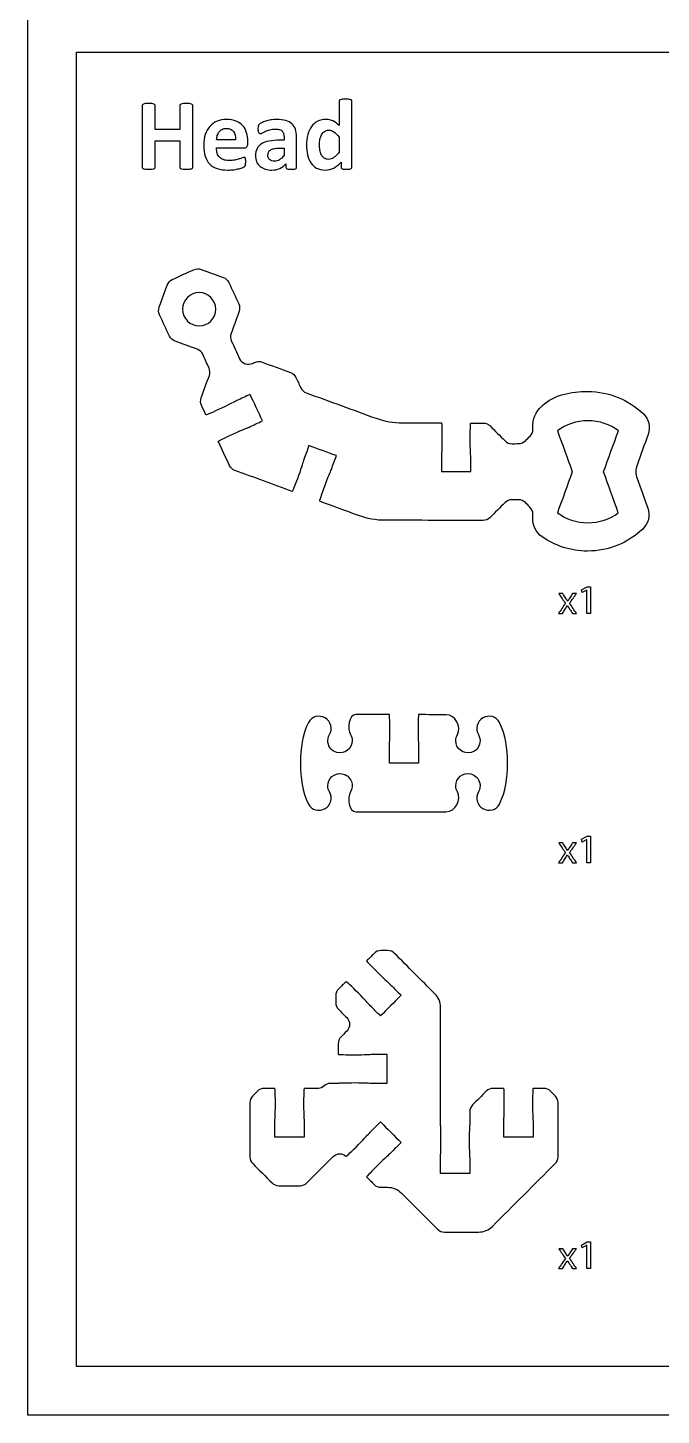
# Model space of a CAD drawing. Extents: x 0 to 465, y 0 to 285.
# Drawn here: x 0.2 to 65.2, y 0.2 to 142.7 of the extents above; entities that cross this region are included whole.
import ezdxf

# ---------------------------------------------------------------- set-up
doc = ezdxf.new("R2010")
doc.units = 0
doc.header["$MEASUREMENT"] = 0
doc.layers.add('DEFAULT', color=18, linetype='CONTINUOUS')

msp = doc.modelspace()

# ---------------------------------------------------------------- linework, layer by layer
at = {"layer": 'DEFAULT', "color": 18}
for points in [[(465.18, 0.18), (0.18, 0.18), (0.18, 285.18), (465.18, 285.18)], [(150.18, 5.18), (5.18, 5.18), (5.18, 140.18), (150.18, 140.18)], [(57.56, 84.92), (57.55, 84.92), (57.07, 84.66), (57, 84.94), (57.6, 85.26), (57.92, 85.26), (57.92, 82.51), (57.56, 82.51)], [(57.56, 59.31), (57.55, 59.31), (57.07, 59.05), (57, 59.33), (57.6, 59.66), (57.92, 59.66), (57.92, 56.91), (57.56, 56.91)], [(57.56, 17.64), (57.55, 17.64), (57.07, 17.38), (57, 17.66), (57.6, 17.99), (57.92, 17.99), (57.92, 15.24), (57.56, 15.24)]]:
    msp.add_lwpolyline(points, close=True, dxfattribs=at)
for points, knots in [([(17.12, 128.36), (17.12, 128.33), (17.11, 128.3), (17.09, 128.27), (17.07, 128.24), (17.03, 128.22), (16.98, 128.2), (16.93, 128.19), (16.86, 128.17), (16.77, 128.16), (16.69, 128.15), (16.58, 128.15), (16.45, 128.15), (16.31, 128.15), (16.2, 128.15), (16.11, 128.16), (16.03, 128.17), (15.96, 128.19), (15.91, 128.2), (15.86, 128.22), (15.82, 128.24), (15.8, 128.27), (15.78, 128.3), (15.77, 128.33), (15.77, 128.36), (15.77, 129.26), (15.77, 130.16), (15.77, 131.07), (14.93, 131.07), (14.1, 131.07), (13.26, 131.07), (13.26, 130.16), (13.26, 129.26), (13.26, 128.36), (13.26, 128.33), (13.25, 128.3), (13.23, 128.27), (13.21, 128.24), (13.18, 128.22), (13.12, 128.2), (13.07, 128.19), (13, 128.17), (12.92, 128.16), (12.83, 128.15), (12.72, 128.15), (12.59, 128.15), (12.46, 128.15), (12.35, 128.15), (12.26, 128.16), (12.17, 128.17), (12.1, 128.19), (12.05, 128.2), (12, 128.22), (11.96, 128.24), (11.94, 128.27), (11.92, 128.3), (11.91, 128.33), (11.91, 128.36), (11.91, 130.47), (11.91, 132.57), (11.91, 134.68), (11.91, 134.71), (11.92, 134.74), (11.94, 134.77), (11.96, 134.8), (12, 134.82), (12.05, 134.84), (12.1, 134.85), (12.17, 134.87), (12.26, 134.88), (12.35, 134.89), (12.46, 134.89), (12.59, 134.89), (12.72, 134.89), (12.83, 134.89), (12.92, 134.88), (13, 134.87), (13.07, 134.85), (13.12, 134.84), (13.18, 134.82), (13.21, 134.8), (13.23, 134.77), (13.25, 134.74), (13.26, 134.71), (13.26, 134.68), (13.26, 133.86), (13.26, 133.04), (13.26, 132.22), (14.1, 132.22), (14.93, 132.22), (15.77, 132.22), (15.77, 133.04), (15.77, 133.86), (15.77, 134.68), (15.77, 134.71), (15.78, 134.74), (15.8, 134.77), (15.82, 134.8), (15.86, 134.82), (15.91, 134.84), (15.96, 134.85), (16.03, 134.87), (16.11, 134.88), (16.2, 134.89), (16.31, 134.89), (16.45, 134.89), (16.58, 134.89), (16.69, 134.89), (16.77, 134.88), (16.86, 134.87), (16.93, 134.85), (16.98, 134.84), (17.03, 134.82), (17.07, 134.8), (17.09, 134.77), (17.11, 134.74), (17.12, 134.71), (17.12, 134.68), (17.12, 132.57), (17.12, 130.47), (17.12, 128.36)], [17.9, 17.9, 17.9, 17.9, 18.9, 18.9, 18.9, 19.9, 19.9, 19.9, 20.9, 20.9, 20.9, 21.9, 21.9, 21.9, 22.9, 22.9, 22.9, 23.9, 23.9, 23.9, 24.9, 24.9, 24.9, 25.9, 25.9, 25.9, 33.561, 33.561, 33.561, 40.65, 40.65, 40.65, 48.311, 48.311, 48.311, 49.311, 49.311, 49.311, 50.311, 50.311, 50.311, 51.311, 51.311, 51.311, 52.311, 52.311, 52.311, 53.311, 53.311, 53.311, 54.311, 54.311, 54.311, 55.311, 55.311, 55.311, 56.311, 56.311, 56.311, 74.211, 74.211, 74.211, 75.211, 75.211, 75.211, 76.211, 76.211, 76.211, 77.211, 77.211, 77.211, 78.211, 78.211, 78.211, 79.211, 79.211, 79.211, 80.211, 80.211, 80.211, 81.211, 81.211, 81.211, 82.211, 82.211, 82.211, 89.169, 89.169, 89.169, 96.258, 96.258, 96.258, 103.216, 103.216, 103.216, 104.216, 104.216, 104.216, 105.216, 105.216, 105.216, 106.216, 106.216, 106.216, 107.216, 107.216, 107.216, 108.216, 108.216, 108.216, 109.216, 109.216, 109.216, 110.216, 110.216, 110.216, 111.216, 111.216, 111.216, 129.116, 129.116, 129.116, 129.116]), ([(33.43, 128.35), (33.43, 128.31), (33.42, 128.28), (33.4, 128.26), (33.39, 128.23), (33.36, 128.21), (33.31, 128.19), (33.27, 128.17), (33.22, 128.16), (33.15, 128.16), (33.08, 128.15), (32.99, 128.15), (32.89, 128.15), (32.78, 128.15), (32.69, 128.15), (32.62, 128.16), (32.55, 128.16), (32.49, 128.17), (32.45, 128.19), (32.41, 128.21), (32.38, 128.23), (32.36, 128.26), (32.34, 128.28), (32.33, 128.31), (32.33, 128.35), (32.33, 128.52), (32.33, 128.69), (32.33, 128.86), (32.09, 128.61), (31.84, 128.41), (31.58, 128.27), (31.32, 128.13), (31.03, 128.06), (30.72, 128.06), (30.36, 128.06), (30.07, 128.13), (29.82, 128.26), (29.58, 128.4), (29.38, 128.58), (29.23, 128.81), (29.08, 129.04), (28.97, 129.31), (28.9, 129.62), (28.83, 129.93), (28.79, 130.25), (28.79, 130.59), (28.79, 131), (28.84, 131.37), (28.92, 131.7), (29.01, 132.03), (29.14, 132.31), (29.31, 132.54), (29.48, 132.77), (29.69, 132.95), (29.94, 133.07), (30.19, 133.19), (30.48, 133.26), (30.81, 133.26), (31.07, 133.26), (31.3, 133.2), (31.51, 133.1), (31.72, 132.99), (31.93, 132.84), (32.14, 132.64), (32.14, 133.47), (32.14, 134.3), (32.14, 135.13), (32.14, 135.17), (32.15, 135.2), (32.17, 135.23), (32.18, 135.25), (32.22, 135.28), (32.27, 135.29), (32.32, 135.31), (32.38, 135.33), (32.47, 135.34), (32.55, 135.35), (32.66, 135.35), (32.78, 135.35), (32.91, 135.35), (33.01, 135.35), (33.1, 135.34), (33.18, 135.33), (33.25, 135.31), (33.29, 135.29), (33.34, 135.28), (33.38, 135.25), (33.4, 135.23), (33.42, 135.2), (33.43, 135.17), (33.43, 135.13), (33.43, 132.87), (33.43, 130.61), (33.43, 128.35)], [19.218, 19.218, 19.218, 19.218, 20.218, 20.218, 20.218, 21.218, 21.218, 21.218, 22.218, 22.218, 22.218, 23.218, 23.218, 23.218, 24.218, 24.218, 24.218, 25.218, 25.218, 25.218, 26.218, 26.218, 26.218, 27.218, 27.218, 27.218, 28.668, 28.668, 28.668, 29.668, 29.668, 29.668, 30.668, 30.668, 30.668, 31.668, 31.668, 31.668, 32.668, 32.668, 32.668, 33.668, 33.668, 33.668, 34.668, 34.668, 34.668, 35.668, 35.668, 35.668, 36.668, 36.668, 36.668, 37.668, 37.668, 37.668, 38.668, 38.668, 38.668, 39.668, 39.668, 39.668, 40.668, 40.668, 40.668, 47.743, 47.743, 47.743, 48.743, 48.743, 48.743, 49.743, 49.743, 49.743, 50.743, 50.743, 50.743, 51.743, 51.743, 51.743, 52.743, 52.743, 52.743, 53.743, 53.743, 53.743, 54.743, 54.743, 54.743, 55.743, 55.743, 55.743, 74.961, 74.961, 74.961, 74.961]), ([(22.76, 130.79), (22.76, 130.63), (22.73, 130.52), (22.66, 130.44), (22.59, 130.36), (22.49, 130.33), (22.36, 130.33), (21.43, 130.33), (20.49, 130.33), (19.56, 130.33), (19.56, 130.13), (19.58, 129.95), (19.63, 129.79), (19.67, 129.63), (19.75, 129.49), (19.85, 129.38), (19.95, 129.27), (20.08, 129.19), (20.24, 129.13), (20.4, 129.07), (20.6, 129.04), (20.82, 129.04), (21.05, 129.04), (21.25, 129.06), (21.42, 129.09), (21.59, 129.12), (21.74, 129.16), (21.87, 129.2), (21.99, 129.24), (22.1, 129.27), (22.18, 129.31), (22.26, 129.34), (22.33, 129.35), (22.38, 129.35), (22.41, 129.35), (22.44, 129.35), (22.46, 129.34), (22.48, 129.32), (22.5, 129.3), (22.51, 129.27), (22.52, 129.24), (22.53, 129.2), (22.54, 129.14), (22.54, 129.08), (22.55, 129.01), (22.55, 128.93), (22.55, 128.85), (22.54, 128.79), (22.54, 128.73), (22.54, 128.68), (22.53, 128.63), (22.52, 128.6), (22.52, 128.56), (22.51, 128.52), (22.49, 128.5), (22.48, 128.47), (22.46, 128.45), (22.44, 128.42), (22.42, 128.4), (22.36, 128.37), (22.26, 128.33), (22.16, 128.28), (22.03, 128.24), (21.87, 128.2), (21.72, 128.17), (21.54, 128.13), (21.34, 128.1), (21.14, 128.07), (20.93, 128.06), (20.7, 128.06), (20.29, 128.06), (19.93, 128.11), (19.62, 128.21), (19.31, 128.32), (19.06, 128.47), (18.85, 128.68), (18.64, 128.89), (18.49, 129.16), (18.39, 129.48), (18.29, 129.8), (18.24, 130.17), (18.24, 130.61), (18.24, 131.02), (18.29, 131.38), (18.4, 131.71), (18.5, 132.04), (18.66, 132.32), (18.86, 132.55), (19.06, 132.78), (19.31, 132.95), (19.6, 133.08), (19.89, 133.2), (20.22, 133.26), (20.59, 133.26), (20.97, 133.26), (21.3, 133.2), (21.58, 133.09), (21.85, 132.97), (22.08, 132.81), (22.25, 132.61), (22.43, 132.41), (22.56, 132.17), (22.64, 131.9), (22.72, 131.62), (22.76, 131.32), (22.76, 131), (22.76, 130.93), (22.76, 130.86), (22.76, 130.79)], [0.586, 0.586, 0.586, 0.586, 1.586, 1.586, 1.586, 2.586, 2.586, 2.586, 10.54, 10.54, 10.54, 11.54, 11.54, 11.54, 12.54, 12.54, 12.54, 13.54, 13.54, 13.54, 14.54, 14.54, 14.54, 15.54, 15.54, 15.54, 16.54, 16.54, 16.54, 17.54, 17.54, 17.54, 18.54, 18.54, 18.54, 19.54, 19.54, 19.54, 20.54, 20.54, 20.54, 21.54, 21.54, 21.54, 22.54, 22.54, 22.54, 23.54, 23.54, 23.54, 24.54, 24.54, 24.54, 25.54, 25.54, 25.54, 26.54, 26.54, 26.54, 27.54, 27.54, 27.54, 28.54, 28.54, 28.54, 29.54, 29.54, 29.54, 30.54, 30.54, 30.54, 31.54, 31.54, 31.54, 32.54, 32.54, 32.54, 33.54, 33.54, 33.54, 34.54, 34.54, 34.54, 35.54, 35.54, 35.54, 36.54, 36.54, 36.54, 37.54, 37.54, 37.54, 38.54, 38.54, 38.54, 39.54, 39.54, 39.54, 40.54, 40.54, 40.54, 41.54, 41.54, 41.54, 42.54, 42.54, 42.54, 43.126, 43.126, 43.126, 43.126]), ([(27.76, 128.34), (27.76, 128.29), (27.74, 128.25), (27.71, 128.22), (27.67, 128.2), (27.62, 128.18), (27.54, 128.16), (27.47, 128.15), (27.36, 128.15), (27.22, 128.15), (27.06, 128.15), (26.95, 128.15), (26.88, 128.16), (26.81, 128.18), (26.76, 128.2), (26.73, 128.22), (26.7, 128.25), (26.68, 128.29), (26.68, 128.34), (26.68, 128.46), (26.68, 128.58), (26.68, 128.7), (26.5, 128.5), (26.28, 128.34), (26.04, 128.23), (25.79, 128.11), (25.52, 128.06), (25.23, 128.06), (24.98, 128.06), (24.76, 128.09), (24.55, 128.15), (24.35, 128.22), (24.17, 128.31), (24.02, 128.44), (23.87, 128.56), (23.75, 128.72), (23.67, 128.91), (23.59, 129.09), (23.55, 129.31), (23.55, 129.56), (23.55, 129.82), (23.6, 130.06), (23.71, 130.26), (23.81, 130.45), (23.97, 130.62), (24.18, 130.75), (24.38, 130.88), (24.64, 130.97), (24.95, 131.03), (25.26, 131.1), (25.62, 131.13), (26.03, 131.13), (26.18, 131.13), (26.33, 131.13), (26.48, 131.13), (26.48, 131.22), (26.48, 131.31), (26.48, 131.41), (26.48, 131.55), (26.47, 131.68), (26.44, 131.79), (26.41, 131.89), (26.36, 131.98), (26.29, 132.06), (26.23, 132.13), (26.14, 132.18), (26.03, 132.22), (25.91, 132.25), (25.78, 132.27), (25.61, 132.27), (25.39, 132.27), (25.2, 132.24), (25.03, 132.2), (24.86, 132.15), (24.71, 132.1), (24.58, 132.04), (24.45, 131.98), (24.34, 131.92), (24.25, 131.88), (24.16, 131.83), (24.09, 131.8), (24.03, 131.8), (24, 131.8), (23.96, 131.82), (23.93, 131.84), (23.9, 131.86), (23.88, 131.9), (23.86, 131.94), (23.84, 131.99), (23.83, 132.04), (23.82, 132.11), (23.81, 132.17), (23.8, 132.25), (23.8, 132.33), (23.8, 132.43), (23.81, 132.52), (23.83, 132.58), (23.84, 132.64), (23.88, 132.7), (23.93, 132.75), (23.97, 132.8), (24.06, 132.85), (24.18, 132.91), (24.3, 132.97), (24.44, 133.03), (24.6, 133.08), (24.76, 133.13), (24.94, 133.17), (25.13, 133.21), (25.32, 133.24), (25.52, 133.26), (25.72, 133.26), (26.09, 133.26), (26.39, 133.22), (26.65, 133.15), (26.91, 133.08), (27.12, 132.97), (27.28, 132.82), (27.45, 132.68), (27.57, 132.49), (27.65, 132.26), (27.72, 132.03), (27.76, 131.75), (27.76, 131.44), (27.76, 130.4), (27.76, 129.37), (27.76, 128.34)], [8.789, 8.789, 8.789, 8.789, 9.789, 9.789, 9.789, 10.789, 10.789, 10.789, 11.789, 11.789, 11.789, 12.789, 12.789, 12.789, 13.789, 13.789, 13.789, 14.789, 14.789, 14.789, 15.829, 15.829, 15.829, 16.829, 16.829, 16.829, 17.829, 17.829, 17.829, 18.829, 18.829, 18.829, 19.829, 19.829, 19.829, 20.829, 20.829, 20.829, 21.829, 21.829, 21.829, 22.829, 22.829, 22.829, 23.829, 23.829, 23.829, 24.829, 24.829, 24.829, 25.829, 25.829, 25.829, 27.103, 27.103, 27.103, 27.893, 27.893, 27.893, 28.893, 28.893, 28.893, 29.893, 29.893, 29.893, 30.893, 30.893, 30.893, 31.893, 31.893, 31.893, 32.893, 32.893, 32.893, 33.893, 33.893, 33.893, 34.893, 34.893, 34.893, 35.893, 35.893, 35.893, 36.893, 36.893, 36.893, 37.893, 37.893, 37.893, 38.893, 38.893, 38.893, 39.893, 39.893, 39.893, 40.893, 40.893, 40.893, 41.893, 41.893, 41.893, 42.893, 42.893, 42.893, 43.893, 43.893, 43.893, 44.893, 44.893, 44.893, 45.893, 45.893, 45.893, 46.893, 46.893, 46.893, 47.893, 47.893, 47.893, 48.893, 48.893, 48.893, 49.893, 49.893, 49.893, 58.682, 58.682, 58.682, 58.682]), ([(21.5, 131.16), (21.51, 131.53), (21.44, 131.82), (21.28, 132.02), (21.13, 132.23), (20.88, 132.34), (20.56, 132.34), (20.39, 132.34), (20.25, 132.31), (20.12, 132.24), (20, 132.18), (19.9, 132.1), (19.82, 131.99), (19.74, 131.89), (19.68, 131.76), (19.63, 131.62), (19.59, 131.48), (19.57, 131.33), (19.56, 131.16), (20.21, 131.16), (20.85, 131.16), (21.5, 131.16)], [5.508, 5.508, 5.508, 5.508, 6.508, 6.508, 6.508, 7.508, 7.508, 7.508, 8.508, 8.508, 8.508, 9.508, 9.508, 9.508, 10.508, 10.508, 10.508, 11.508, 11.508, 11.508, 17.016, 17.016, 17.016, 17.016]), ([(32.14, 131.43), (31.95, 131.67), (31.77, 131.85), (31.6, 131.97), (31.43, 132.09), (31.25, 132.16), (31.07, 132.16), (30.9, 132.16), (30.75, 132.11), (30.63, 132.03), (30.51, 131.94), (30.41, 131.83), (30.34, 131.69), (30.26, 131.55), (30.21, 131.39), (30.17, 131.22), (30.13, 131.04), (30.12, 130.87), (30.12, 130.68), (30.12, 130.49), (30.13, 130.3), (30.16, 130.12), (30.19, 129.94), (30.24, 129.77), (30.31, 129.63), (30.39, 129.49), (30.48, 129.37), (30.6, 129.29), (30.71, 129.2), (30.86, 129.16), (31.04, 129.16), (31.13, 129.16), (31.22, 129.17), (31.3, 129.2), (31.39, 129.22), (31.47, 129.26), (31.56, 129.32), (31.65, 129.38), (31.74, 129.46), (31.83, 129.55), (31.92, 129.65), (32.03, 129.76), (32.14, 129.9), (32.14, 130.41), (32.14, 130.92), (32.14, 131.43)], [4.336, 4.336, 4.336, 4.336, 5.336, 5.336, 5.336, 6.336, 6.336, 6.336, 7.336, 7.336, 7.336, 8.336, 8.336, 8.336, 9.336, 9.336, 9.336, 10.336, 10.336, 10.336, 11.336, 11.336, 11.336, 12.336, 12.336, 12.336, 13.336, 13.336, 13.336, 14.336, 14.336, 14.336, 15.336, 15.336, 15.336, 16.336, 16.336, 16.336, 17.336, 17.336, 17.336, 18.336, 18.336, 18.336, 22.672, 22.672, 22.672, 22.672]), ([(26.48, 130.31), (26.32, 130.31), (26.15, 130.31), (25.99, 130.31), (25.78, 130.31), (25.6, 130.3), (25.45, 130.26), (25.3, 130.23), (25.18, 130.19), (25.09, 130.12), (24.99, 130.06), (24.93, 129.99), (24.88, 129.9), (24.84, 129.81), (24.82, 129.71), (24.82, 129.6), (24.82, 129.4), (24.88, 129.25), (25, 129.14), (25.12, 129.03), (25.29, 128.98), (25.51, 128.98), (25.69, 128.98), (25.86, 129.02), (26.02, 129.12), (26.17, 129.21), (26.32, 129.35), (26.48, 129.53), (26.48, 129.79), (26.48, 130.05), (26.48, 130.31)], [2.227, 2.227, 2.227, 2.227, 3.633, 3.633, 3.633, 4.633, 4.633, 4.633, 5.633, 5.633, 5.633, 6.633, 6.633, 6.633, 7.633, 7.633, 7.633, 8.633, 8.633, 8.633, 9.633, 9.633, 9.633, 10.633, 10.633, 10.633, 11.633, 11.633, 11.633, 13.86, 13.86, 13.86, 13.86]), ([(55.08, 84.56), (55.18, 84.41), (55.28, 84.27), (55.38, 84.12), (55.45, 84.01), (55.52, 83.9), (55.58, 83.79), (55.59, 83.79), (55.59, 83.79), (55.6, 83.79), (55.66, 83.91), (55.73, 84.01), (55.8, 84.12), (55.9, 84.27), (55.99, 84.42), (56.09, 84.56), (56.22, 84.56), (56.36, 84.56), (56.49, 84.56), (56.26, 84.23), (56.02, 83.9), (55.79, 83.57), (56.03, 83.22), (56.27, 82.86), (56.51, 82.51), (56.37, 82.51), (56.23, 82.51), (56.09, 82.51), (55.99, 82.67), (55.89, 82.82), (55.79, 82.97), (55.71, 83.09), (55.64, 83.21), (55.56, 83.33), (55.49, 83.21), (55.42, 83.1), (55.34, 82.97), (55.24, 82.82), (55.15, 82.67), (55.05, 82.51), (54.91, 82.51), (54.77, 82.51), (54.64, 82.51), (54.88, 82.86), (55.12, 83.21), (55.36, 83.56), (55.13, 83.89), (54.9, 84.23), (54.67, 84.56), (54.81, 84.56), (54.95, 84.56), (55.08, 84.56)], [0, 0, 0, 0, 1.496861, 1.496861, 1.496861, 2.496861, 2.496861, 2.496861, 2.532861, 2.532861, 2.532861, 3.532861, 3.532861, 3.532861, 5.013091, 5.013091, 5.013091, 6.152091, 6.152091, 6.152091, 9.586577, 9.586577, 9.586577, 13.212252, 13.212252, 13.212252, 14.411252, 14.411252, 14.411252, 15.972267, 15.972267, 15.972267, 16.995267, 16.995267, 16.995267, 17.995267, 17.995267, 17.995267, 19.548686, 19.548686, 19.548686, 20.712686, 20.712686, 20.712686, 24.322313, 24.322313, 24.322313, 27.779442, 27.779442, 27.779442, 28.954442, 28.954442, 28.954442, 28.954442]), ([(55.08, 58.95), (55.18, 58.81), (55.28, 58.66), (55.38, 58.51), (55.45, 58.4), (55.52, 58.29), (55.58, 58.18), (55.59, 58.18), (55.59, 58.18), (55.6, 58.18), (55.66, 58.3), (55.73, 58.41), (55.8, 58.52), (55.9, 58.66), (55.99, 58.81), (56.09, 58.95), (56.22, 58.95), (56.36, 58.95), (56.49, 58.95), (56.26, 58.62), (56.02, 58.29), (55.79, 57.96), (56.03, 57.61), (56.27, 57.26), (56.51, 56.91), (56.37, 56.91), (56.23, 56.91), (56.09, 56.91), (55.99, 57.06), (55.89, 57.21), (55.79, 57.37), (55.71, 57.49), (55.64, 57.6), (55.56, 57.72), (55.49, 57.6), (55.42, 57.49), (55.34, 57.37), (55.24, 57.21), (55.15, 57.06), (55.05, 56.91), (54.91, 56.91), (54.77, 56.91), (54.64, 56.91), (54.88, 57.25), (55.12, 57.6), (55.36, 57.95), (55.13, 58.29), (54.9, 58.62), (54.67, 58.95), (54.81, 58.95), (54.95, 58.95), (55.08, 58.95)], [0, 0, 0, 0, 1.496861, 1.496861, 1.496861, 2.496861, 2.496861, 2.496861, 2.532861, 2.532861, 2.532861, 3.532861, 3.532861, 3.532861, 5.013091, 5.013091, 5.013091, 6.152091, 6.152091, 6.152091, 9.586577, 9.586577, 9.586577, 13.212252, 13.212252, 13.212252, 14.411252, 14.411252, 14.411252, 15.972267, 15.972267, 15.972267, 16.995267, 16.995267, 16.995267, 17.995267, 17.995267, 17.995267, 19.548686, 19.548686, 19.548686, 20.712686, 20.712686, 20.712686, 24.322313, 24.322313, 24.322313, 27.779442, 27.779442, 27.779442, 28.954442, 28.954442, 28.954442, 28.954442]), ([(55.08, 17.28), (55.18, 17.14), (55.28, 16.99), (55.38, 16.84), (55.45, 16.73), (55.52, 16.62), (55.58, 16.51), (55.59, 16.51), (55.59, 16.51), (55.6, 16.51), (55.66, 16.63), (55.73, 16.74), (55.8, 16.85), (55.9, 16.99), (55.99, 17.14), (56.09, 17.28), (56.22, 17.28), (56.36, 17.28), (56.49, 17.28), (56.26, 16.95), (56.02, 16.62), (55.79, 16.29), (56.03, 15.94), (56.27, 15.59), (56.51, 15.24), (56.37, 15.24), (56.23, 15.24), (56.09, 15.24), (55.99, 15.39), (55.89, 15.54), (55.79, 15.7), (55.71, 15.82), (55.64, 15.93), (55.56, 16.05), (55.49, 15.93), (55.42, 15.82), (55.34, 15.7), (55.24, 15.54), (55.15, 15.39), (55.05, 15.24), (54.91, 15.24), (54.77, 15.24), (54.64, 15.24), (54.88, 15.58), (55.12, 15.93), (55.36, 16.28), (55.13, 16.61), (54.9, 16.95), (54.67, 17.28), (54.81, 17.28), (54.95, 17.28), (55.08, 17.28)], [0, 0, 0, 0, 1.496861, 1.496861, 1.496861, 2.496861, 2.496861, 2.496861, 2.532861, 2.532861, 2.532861, 3.532861, 3.532861, 3.532861, 5.01254, 5.01254, 5.01254, 6.15254, 6.15254, 6.15254, 9.587025, 9.587025, 9.587025, 13.212701, 13.212701, 13.212701, 14.412701, 14.412701, 14.412701, 15.973171, 15.973171, 15.973171, 16.997171, 16.997171, 16.997171, 17.997171, 17.997171, 17.997171, 19.551129, 19.551129, 19.551129, 20.714129, 20.714129, 20.714129, 24.323756, 24.323756, 24.323756, 27.780885, 27.780885, 27.780885, 28.955885, 28.955885, 28.955885, 28.955885])]:
    msp.add_open_spline(points, degree=3, knots=knots, dxfattribs=at)
at = {"layer": 'DEFAULT', "color": 1}
for points, knots in [([(31.34, 97.32), (31.24, 97.06), (31.02, 96.6), (30.69, 95.7), (30.36, 94.78), (30.11, 94.04), (30.14, 94.04), (31.46, 93.55), (32.79, 93.07), (34.12, 92.58), (34.99, 92.25), (35.93, 92.09), (36.87, 92.09), (40.21, 92.09), (43.56, 92.08), (46.91, 92.08), (47.17, 92.08), (47.43, 92.18), (47.62, 92.37), (48.13, 92.88), (48.65, 93.4), (49.16, 93.91), (49.34, 94.1), (49.6, 94.2), (49.86, 94.2), (50.09, 94.2), (50.31, 94.2), (50.54, 94.2), (50.8, 94.21), (51.06, 94.1), (51.25, 93.91), (51.41, 93.75), (51.57, 93.59), (51.72, 93.43), (51.91, 93.25), (52.02, 92.99), (52.02, 92.73), (52.02, 92.58), (52.02, 92.43), (52.02, 92.28), (52.02, 91.67), (52.23, 90.88), (52.98, 90.38), (54.31, 89.47), (55.9, 88.93), (57.62, 88.93), (59.82, 88.93), (61.81, 89.79), (63.29, 91.18), (63.88, 91.74), (64.08, 92.58), (63.81, 93.33), (63.44, 94.35), (63.07, 95.37), (62.71, 96.39), (62.55, 96.83), (62.55, 97.31), (62.71, 97.76), (63.09, 98.81), (63.47, 99.86), (63.85, 100.91), (64.13, 101.66), (63.92, 102.5), (63.34, 103.05), (61.86, 104.46), (59.87, 105.32), (57.67, 105.32), (55.95, 105.32), (54.19, 104.99), (53.02, 103.88), (52.22, 103.12), (52.02, 102.67), (52.02, 101.44), (52.02, 101.17), (51.92, 100.92), (51.73, 100.73), (51.57, 100.57), (51.41, 100.42), (51.25, 100.26), (51.06, 100.07), (50.81, 99.96), (50.54, 99.97), (50.32, 99.96), (50.09, 99.96), (49.86, 99.95), (49.6, 99.95), (49.35, 100.06), (49.16, 100.25), (48.64, 100.76), (48.13, 101.27), (47.62, 101.79), (47.53, 101.87), (47.44, 101.94), (47.33, 101.99), (47.2, 102.04), (47.05, 102.08), (46.91, 102.08), (46.49, 102.08), (46.06, 102.08), (45.64, 102.08), (45.62, 102.01), (45.59, 101.26), (45.59, 100.34), (45.59, 99.37), (45.64, 98.87), (45.64, 98.59), (45.64, 98.09), (45.64, 97.59), (45.64, 97.09), (44.64, 97.09), (43.64, 97.09), (42.64, 97.09), (42.64, 97.59), (42.64, 98.09), (42.64, 98.59), (42.64, 98.87), (42.69, 99.37), (42.69, 100.34), (42.69, 101.29), (42.67, 102.07), (42.64, 102.09), (41.31, 102.09), (39.98, 102.09), (38.64, 102.09), (37.72, 102.09), (36.79, 102.26), (35.92, 102.57), (33.53, 103.44), (31.15, 104.31), (28.76, 105.18), (28.51, 105.27), (28.31, 105.45), (28.2, 105.7), (28.03, 106.05), (27.87, 106.4), (27.7, 106.76), (27.59, 107), (27.39, 107.18), (27.14, 107.28), (26.16, 107.63), (25.19, 107.98), (24.22, 108.34), (23.97, 108.43), (23.69, 108.42), (23.45, 108.31), (23.38, 108.27), (23.31, 108.24), (23.25, 108.21), (22.74, 107.98), (22.15, 108.19), (21.92, 108.69), (21.63, 109.3), (21.35, 109.91), (21.07, 110.52), (20.96, 110.76), (20.95, 111.03), (21.04, 111.28), (21.31, 112.04), (21.59, 112.8), (21.87, 113.56), (21.96, 113.81), (21.94, 114.08), (21.83, 114.32), (21.49, 115.06), (21.15, 115.79), (20.81, 116.52), (20.7, 116.76), (20.5, 116.94), (20.25, 117.03), (19.49, 117.31), (18.73, 117.59), (17.97, 117.86), (17.72, 117.95), (17.45, 117.94), (17.21, 117.83), (16.47, 117.49), (15.74, 117.15), (15.01, 116.81), (14.77, 116.7), (14.58, 116.49), (14.49, 116.24), (14.22, 115.49), (13.94, 114.73), (13.66, 113.97), (13.57, 113.72), (13.59, 113.44), (13.7, 113.2), (14.04, 112.47), (14.38, 111.74), (14.72, 111.01), (14.83, 110.77), (15.04, 110.58), (15.29, 110.49), (16.04, 110.21), (16.8, 109.94), (17.56, 109.66), (17.81, 109.57), (18.01, 109.39), (18.13, 109.15), (18.34, 108.68), (18.56, 108.21), (18.78, 107.74), (18.89, 107.49), (18.91, 107.22), (18.82, 106.97), (18.53, 106.2), (18.25, 105.43), (17.97, 104.66), (17.88, 104.41), (17.9, 104.13), (18, 103.9), (18.16, 103.57), (18.31, 103.24), (18.46, 102.91), (18.5, 102.9), (19.21, 103.2), (20.07, 103.61), (20.95, 104.01), (21.38, 104.27), (21.63, 104.39), (22.09, 104.6), (22.54, 104.81), (22.99, 105.02), (23.42, 104.12), (23.84, 103.21), (24.26, 102.3), (23.81, 102.09), (23.35, 101.88), (22.9, 101.67), (22.64, 101.55), (22.17, 101.38), (21.29, 100.97), (20.44, 100.58), (19.74, 100.23), (19.73, 100.19), (20.11, 99.37), (20.5, 98.55), (20.88, 97.72), (20.99, 97.48), (21.19, 97.29), (21.44, 97.21), (23.4, 96.49), (25.36, 95.78), (27.32, 95.06), (27.35, 95.06), (27.64, 95.78), (27.97, 96.69), (28.3, 97.6), (28.42, 98.08), (28.52, 98.35), (28.69, 98.82), (28.86, 99.29), (29.03, 99.76), (29.97, 99.42), (30.91, 99.07), (31.85, 98.73), (31.68, 98.26), (31.51, 97.79), (31.34, 97.32)], [4.24949, 4.24949, 4.24949, 4.24949, 5.24949, 5.24949, 5.24949, 6.24949, 6.24949, 6.24949, 18.259566, 18.259566, 18.259566, 19.259566, 19.259566, 19.259566, 47.730577, 47.730577, 47.730577, 48.730577, 48.730577, 48.730577, 54.900086, 54.900086, 54.900086, 55.900086, 55.900086, 55.900086, 57.821137, 57.821137, 57.821137, 58.821137, 58.821137, 58.821137, 60.726158, 60.726158, 60.726158, 61.726158, 61.726158, 61.726158, 63.001177, 63.001177, 63.001177, 64.001177, 64.001177, 64.001177, 65.001177, 65.001177, 65.001177, 66.001177, 66.001177, 66.001177, 67.001177, 67.001177, 67.001177, 76.210246, 76.210246, 76.210246, 77.210246, 77.210246, 77.210246, 86.720017, 86.720017, 86.720017, 87.720017, 87.720017, 87.720017, 88.720017, 88.720017, 88.720017, 89.720017, 89.720017, 89.720017, 90.720017, 90.720017, 90.720017, 91.720017, 91.720017, 91.720017, 93.630621, 93.630621, 93.630621, 94.630621, 94.630621, 94.630621, 96.557887, 96.557887, 96.557887, 97.557887, 97.557887, 97.557887, 103.735879, 103.735879, 103.735879, 104.735879, 104.735879, 104.735879, 105.735879, 105.735879, 105.735879, 109.338906, 109.338906, 109.338906, 110.338906, 110.338906, 110.338906, 111.338906, 111.338906, 111.338906, 115.58791, 115.58791, 115.58791, 124.09191, 124.09191, 124.09191, 128.337912, 128.337912, 128.337912, 129.337912, 129.337912, 129.337912, 130.337912, 130.337912, 130.337912, 141.668915, 141.668915, 141.668915, 142.668915, 142.668915, 142.668915, 164.265029, 164.265029, 164.265029, 165.265029, 165.265029, 165.265029, 168.586856, 168.586856, 168.586856, 169.586856, 169.586856, 169.586856, 178.397762, 178.397762, 178.397762, 179.397762, 179.397762, 179.397762, 180.039762, 180.039762, 180.039762, 181.039762, 181.039762, 181.039762, 186.738631, 186.738631, 186.738631, 187.738631, 187.738631, 187.738631, 194.610658, 194.610658, 194.610658, 195.610658, 195.610658, 195.610658, 202.468592, 202.468592, 202.468592, 203.468592, 203.468592, 203.468592, 210.332076, 210.332076, 210.332076, 211.332076, 211.332076, 211.332076, 218.197747, 218.197747, 218.197747, 219.197747, 219.197747, 219.197747, 226.066613, 226.066613, 226.066613, 227.066613, 227.066613, 227.066613, 233.931554, 233.931554, 233.931554, 234.931554, 234.931554, 234.931554, 241.795038, 241.795038, 241.795038, 242.795038, 242.795038, 242.795038, 247.204465, 247.204465, 247.204465, 248.204465, 248.204465, 248.204465, 255.177659, 255.177659, 255.177659, 256.177659, 256.177659, 256.177659, 259.261461, 259.261461, 259.261461, 260.261461, 260.261461, 260.261461, 261.261461, 261.261461, 261.261461, 265.51877, 265.51877, 265.51877, 274.018165, 274.018165, 274.018165, 278.274568, 278.274568, 278.274568, 279.274568, 279.274568, 279.274568, 280.274568, 280.274568, 280.274568, 287.996398, 287.996398, 287.996398, 288.996398, 288.996398, 288.996398, 306.735863, 306.735863, 306.735863, 307.735863, 307.735863, 307.735863, 308.735863, 308.735863, 308.735863, 312.985695, 312.985695, 312.985695, 321.485017, 321.485017, 321.485017, 325.734507, 325.734507, 325.734507, 325.734507]), ([(16.06, 113.76), (16.06, 114.71), (16.82, 115.47), (17.77, 115.47), (18.71, 115.47), (19.47, 114.7), (19.47, 113.76), (19.47, 112.82), (18.71, 112.06), (17.77, 112.06), (16.82, 112.06), (16.06, 112.82), (16.06, 113.76)], [1, 1, 1, 1, 2, 2, 2, 3, 3, 3, 4, 4, 4, 5, 5, 5, 5]), ([(56.07, 97.08), (55.56, 98.48), (55.05, 99.88), (54.54, 101.29), (55.41, 101.93), (56.5, 102.31), (57.67, 102.31), (58.84, 102.32), (59.93, 101.93), (60.8, 101.28), (60.29, 99.88), (59.78, 98.47), (59.27, 97.07), (59.77, 95.67), (60.28, 94.27), (60.79, 92.86), (59.92, 92.22), (58.84, 91.83), (57.66, 91.83), (56.49, 91.83), (55.41, 92.21), (54.54, 92.87), (55.05, 94.27), (55.56, 95.67), (56.07, 97.08)], [0, 0, 0, 0, 12.697383, 12.697383, 12.697383, 13.697383, 13.697383, 13.697383, 14.697383, 14.697383, 14.697383, 27.398095, 27.398095, 27.398095, 40.089838, 40.089838, 40.089838, 41.089838, 41.089838, 41.089838, 42.089838, 42.089838, 42.089838, 54.80064, 54.80064, 54.80064, 54.80064]), ([(32.4, 66.06), (31.63, 66.17), (30.97, 65.57), (30.97, 64.82), (30.97, 64.59), (31.03, 64.38), (31.15, 64.2), (31.49, 63.6), (31.29, 62.83), (30.69, 62.49), (30.09, 62.15), (29.27, 62.32), (28.98, 62.94), (28.34, 64.29), (28.17, 65.56), (28.17, 67.14), (28.17, 68.72), (28.34, 69.99), (28.98, 71.33), (29.27, 71.96), (30.09, 72.13), (30.69, 71.79), (31.29, 71.44), (31.49, 70.67), (31.15, 70.08), (31, 69.84), (30.95, 69.57), (30.99, 69.27), (31.06, 68.79), (31.42, 68.37), (31.89, 68.25), (32.72, 68.03), (33.48, 68.65), (33.48, 69.46), (33.48, 69.68), (33.42, 69.9), (33.31, 70.08), (32.96, 70.68), (33.09, 72.14), (33.85, 72.14), (35, 72.13), (36.15, 72.13), (37.29, 72.13), (37.32, 72.05), (37.34, 71.3), (37.34, 70.39), (37.34, 69.42), (37.29, 68.92), (37.29, 68.64), (37.29, 68.14), (37.29, 67.64), (37.29, 67.14), (38.29, 67.14), (39.29, 67.14), (40.29, 67.14), (40.29, 67.64), (40.29, 68.14), (40.29, 68.64), (40.29, 68.92), (40.24, 69.42), (40.24, 70.39), (40.24, 71.29), (40.26, 72.04), (40.28, 72.13), (41.23, 72.13), (42.18, 72.12), (43.12, 72.12), (44.1, 72.12), (44.69, 70.9), (44.27, 70.08), (44.17, 69.89), (44.1, 69.68), (44.1, 69.46), (44.1, 68.65), (44.86, 68.03), (45.69, 68.25), (46.16, 68.37), (46.52, 68.79), (46.59, 69.27), (46.63, 69.57), (46.58, 69.84), (46.43, 70.08), (46.08, 70.67), (46.29, 71.44), (46.89, 71.79), (47.49, 72.13), (48.31, 71.96), (48.6, 71.33), (49.23, 69.99), (49.41, 68.72), (49.41, 67.14), (49.41, 65.56), (49.23, 64.29), (48.6, 62.94), (48.31, 62.32), (47.49, 62.15), (46.89, 62.49), (46.29, 62.83), (46.08, 63.6), (46.43, 64.2), (46.59, 64.45), (46.64, 64.77), (46.57, 65.1), (46.47, 65.55), (46.1, 65.93), (45.65, 66.04), (44.83, 66.23), (44.1, 65.61), (44.1, 64.82), (44.1, 64.59), (44.17, 64.38), (44.27, 64.2), (44.71, 63.4), (44.1, 62.15), (43.09, 62.15), (40.01, 62.15), (36.93, 62.14), (33.85, 62.14), (33.09, 62.14), (32.96, 63.6), (33.31, 64.2), (33.49, 64.5), (33.54, 64.88), (33.4, 65.26), (33.25, 65.68), (32.85, 66), (32.4, 66.06)], [1, 1, 1, 1, 2, 2, 2, 3, 3, 3, 4, 4, 4, 5, 5, 5, 6, 6, 6, 7, 7, 7, 8, 8, 8, 9, 9, 9, 10, 10, 10, 11, 11, 11, 12, 12, 12, 13, 13, 13, 14, 14, 14, 23.751021, 23.751021, 23.751021, 24.751021, 24.751021, 24.751021, 25.751021, 25.751021, 25.751021, 30.001021, 30.001021, 30.001021, 38.501021, 38.501021, 38.501021, 42.751021, 42.751021, 42.751021, 43.751021, 43.751021, 43.751021, 44.751021, 44.751021, 44.751021, 52.792027, 52.792027, 52.792027, 53.792027, 53.792027, 53.792027, 54.792027, 54.792027, 54.792027, 55.792027, 55.792027, 55.792027, 56.792027, 56.792027, 56.792027, 57.792027, 57.792027, 57.792027, 58.792027, 58.792027, 58.792027, 59.792027, 59.792027, 59.792027, 60.792027, 60.792027, 60.792027, 61.792027, 61.792027, 61.792027, 62.792027, 62.792027, 62.792027, 63.792027, 63.792027, 63.792027, 64.792027, 64.792027, 64.792027, 65.792027, 65.792027, 65.792027, 66.792027, 66.792027, 66.792027, 67.792027, 67.792027, 67.792027, 68.792027, 68.792027, 68.792027, 94.963044, 94.963044, 94.963044, 95.963044, 95.963044, 95.963044, 96.963044, 96.963044, 96.963044, 97.963044, 97.963044, 97.963044, 97.963044]), ([(30.6, 34), (30.76, 34.16), (30.98, 34.25), (31.2, 34.25), (31.48, 34.25), (31.76, 34.25), (32.04, 34.25), (32.04, 34.27), (32.82, 34.3), (33.79, 34.3), (34.75, 34.3), (35.25, 34.25), (35.54, 34.25), (36.04, 34.25), (36.54, 34.25), (37.04, 34.25), (37.04, 35.25), (37.04, 36.25), (37.04, 37.25), (36.54, 37.25), (36.04, 37.25), (35.54, 37.25), (35.25, 37.25), (34.75, 37.2), (33.79, 37.2), (32.82, 37.2), (32.04, 37.22), (32.04, 37.25), (32.04, 37.61), (32.04, 37.97), (32.04, 38.33), (32.04, 38.6), (32.14, 38.85), (32.33, 39.04), (32.52, 39.23), (32.72, 39.43), (32.91, 39.62), (33.3, 40.01), (33.3, 40.64), (32.91, 41.03), (32.63, 41.31), (32.35, 41.59), (32.07, 41.87), (31.89, 42.05), (31.78, 42.31), (31.78, 42.57), (31.78, 42.8), (31.78, 43.02), (31.78, 43.25), (31.78, 43.51), (31.89, 43.76), (32.07, 43.95), (32.33, 44.21), (32.59, 44.46), (32.84, 44.72), (32.88, 44.72), (33.44, 44.19), (34.11, 43.52), (34.8, 42.83), (35.11, 42.44), (35.32, 42.24), (35.67, 41.89), (36.02, 41.54), (36.38, 41.19), (37.08, 41.89), (37.79, 42.6), (38.5, 43.31), (38.14, 43.66), (37.79, 44.01), (37.44, 44.36), (37.23, 44.57), (36.85, 44.88), (36.17, 45.57), (35.49, 46.24), (34.96, 46.81), (34.96, 46.84), (35.22, 47.1), (35.47, 47.35), (35.73, 47.61), (35.92, 47.79), (36.17, 47.9), (36.44, 47.9), (36.66, 47.9), (36.89, 47.9), (37.11, 47.9), (37.38, 47.9), (37.63, 47.79), (37.82, 47.61), (39.19, 46.23), (40.57, 44.85), (41.95, 43.47), (42.33, 43.1), (42.54, 42.59), (42.54, 42.06), (42.54, 38.03), (42.54, 34.01), (42.54, 29.98), (42.57, 29.98), (42.59, 29.2), (42.59, 28.23), (42.59, 27.27), (42.54, 26.77), (42.54, 26.49), (42.54, 25.99), (42.54, 25.49), (42.54, 24.99), (43.54, 24.99), (44.54, 24.99), (45.54, 24.99), (45.54, 25.49), (45.54, 25.99), (45.54, 26.49), (45.54, 26.77), (45.49, 27.27), (45.49, 28.23), (45.49, 29.2), (45.51, 29.98), (45.54, 29.98), (45.54, 30.43), (45.54, 30.88), (45.54, 31.33), (45.54, 31.6), (45.64, 31.85), (45.83, 32.04), (46.3, 32.51), (46.77, 32.98), (47.24, 33.46), (47.43, 33.64), (47.68, 33.75), (47.95, 33.75), (48.31, 33.75), (48.68, 33.75), (49.04, 33.75), (49.07, 33.75), (49.09, 32.97), (49.09, 32), (49.09, 31.03), (49.04, 30.53), (49.04, 30.25), (49.04, 29.75), (49.04, 29.25), (49.04, 28.75), (50.04, 28.75), (51.04, 28.75), (52.04, 28.75), (52.04, 29.25), (52.04, 29.75), (52.04, 30.25), (52.04, 30.53), (51.99, 31.03), (51.99, 32), (51.99, 32.97), (52.01, 33.75), (52.04, 33.75), (52.4, 33.75), (52.76, 33.75), (53.12, 33.75), (53.39, 33.75), (53.64, 33.64), (53.83, 33.46), (53.99, 33.3), (54.15, 33.14), (54.31, 32.98), (54.49, 32.79), (54.6, 32.54), (54.6, 32.27), (54.6, 30.42), (54.6, 28.57), (54.6, 26.72), (54.6, 26.46), (54.49, 26.2), (54.31, 26.02), (52.16, 23.87), (50.01, 21.72), (47.86, 19.57), (47.49, 19.2), (46.98, 18.99), (46.45, 18.99), (45.28, 18.99), (44.12, 18.99), (42.95, 18.99), (42.69, 18.99), (42.43, 19.09), (42.24, 19.28), (41, 20.52), (39.76, 21.76), (38.52, 23), (38.15, 23.38), (37.64, 23.59), (37.1, 23.59), (36.88, 23.59), (36.66, 23.59), (36.44, 23.59), (36.17, 23.59), (35.92, 23.69), (35.73, 23.88), (35.47, 24.14), (35.22, 24.39), (34.96, 24.65), (34.96, 24.69), (35.49, 25.25), (36.17, 25.92), (36.85, 26.61), (37.23, 26.92), (37.44, 27.12), (37.79, 27.48), (38.14, 27.83), (38.5, 28.19), (37.79, 28.89), (37.08, 29.6), (36.38, 30.31), (36.02, 29.95), (35.67, 29.6), (35.32, 29.25), (35.11, 29.04), (34.8, 28.66), (34.11, 27.97), (33.45, 27.3), (32.88, 26.77), (32.84, 26.77), (32.49, 27.12), (31.92, 27.12), (31.57, 26.77), (30.65, 25.86), (29.74, 24.95), (28.83, 24.04), (28.64, 23.85), (28.39, 23.75), (28.12, 23.75), (27.4, 23.75), (26.68, 23.75), (25.95, 23.75), (25.69, 23.75), (25.43, 23.85), (25.25, 24.04), (24.59, 24.7), (23.93, 25.36), (23.27, 26.02), (23.08, 26.2), (22.98, 26.46), (22.98, 26.72), (22.98, 28.57), (22.98, 30.42), (22.98, 32.27), (22.98, 32.54), (23.08, 32.79), (23.27, 32.98), (23.43, 33.14), (23.59, 33.3), (23.74, 33.46), (23.93, 33.64), (24.19, 33.75), (24.45, 33.75), (24.81, 33.75), (25.18, 33.75), (25.54, 33.75), (25.57, 33.75), (25.59, 32.97), (25.59, 32), (25.59, 31.03), (25.54, 30.53), (25.54, 30.25), (25.54, 29.75), (25.54, 29.25), (25.54, 28.75), (26.54, 28.75), (27.54, 28.75), (28.54, 28.75), (28.54, 29.25), (28.54, 29.75), (28.54, 30.25), (28.54, 30.53), (28.49, 31.03), (28.49, 32), (28.49, 32.97), (28.51, 33.75), (28.54, 33.75), (29.03, 33.75), (29.52, 33.75), (30, 33.75), (30.23, 33.75), (30.45, 33.84), (30.6, 34)], [1, 1, 1, 1, 2, 2, 2, 4.363, 4.363, 4.363, 5.363, 5.363, 5.363, 6.363, 6.363, 6.363, 10.613, 10.613, 10.613, 19.123, 19.123, 19.123, 23.373, 23.373, 23.373, 24.373, 24.373, 24.373, 25.373, 25.373, 25.373, 28.453, 28.453, 28.453, 29.453, 29.453, 29.453, 31.776553, 31.776553, 31.776553, 32.776553, 32.776553, 32.776553, 36.132482, 36.132482, 36.132482, 37.132482, 37.132482, 37.132482, 39.042482, 39.042482, 39.042482, 40.042482, 40.042482, 40.042482, 43.12971, 43.12971, 43.12971, 44.12971, 44.12971, 44.12971, 45.12971, 45.12971, 45.12971, 49.379428, 49.379428, 49.379428, 57.878851, 57.878851, 57.878851, 62.128569, 62.128569, 62.128569, 63.128569, 63.128569, 63.128569, 64.128569, 64.128569, 64.128569, 67.197412, 67.197412, 67.197412, 68.197412, 68.197412, 68.197412, 70.113412, 70.113412, 70.113412, 71.113412, 71.113412, 71.113412, 87.692238, 87.692238, 87.692238, 88.692238, 88.692238, 88.692238, 122.912238, 122.912238, 122.912238, 123.912238, 123.912238, 123.912238, 124.912238, 124.912238, 124.912238, 129.162238, 129.162238, 129.162238, 137.662238, 137.662238, 137.662238, 141.912238, 141.912238, 141.912238, 142.912238, 142.912238, 142.912238, 143.912238, 143.912238, 143.912238, 147.722238, 147.722238, 147.722238, 148.722238, 148.722238, 148.722238, 154.40031, 154.40031, 154.40031, 155.40031, 155.40031, 155.40031, 158.48031, 158.48031, 158.48031, 159.48031, 159.48031, 159.48031, 160.48031, 160.48031, 160.48031, 164.74031, 164.74031, 164.74031, 173.24031, 173.24031, 173.24031, 177.50031, 177.50031, 177.50031, 178.50031, 178.50031, 178.50031, 179.50031, 179.50031, 179.50031, 182.58031, 182.58031, 182.58031, 183.58031, 183.58031, 183.58031, 185.49374, 185.49374, 185.49374, 186.49374, 186.49374, 186.49374, 202.22974, 202.22974, 202.22974, 203.22974, 203.22974, 203.22974, 229.071665, 229.071665, 229.071665, 230.071665, 230.071665, 230.071665, 239.977665, 239.977665, 239.977665, 240.977665, 240.977665, 240.977665, 255.91176, 255.91176, 255.91176, 256.91176, 256.91176, 256.91176, 258.80176, 258.80176, 258.80176, 259.80176, 259.80176, 259.80176, 262.877683, 262.877683, 262.877683, 263.877683, 263.877683, 263.877683, 264.877683, 264.877683, 264.877683, 269.134466, 269.134466, 269.134466, 277.633889, 277.633889, 277.633889, 281.883607, 281.883607, 281.883607, 282.883607, 282.883607, 282.883607, 283.883607, 283.883607, 283.883607, 284.883607, 284.883607, 284.883607, 295.836693, 295.836693, 295.836693, 296.836693, 296.836693, 296.836693, 302.986693, 302.986693, 302.986693, 303.986693, 303.986693, 303.986693, 311.910532, 311.910532, 311.910532, 312.910532, 312.910532, 312.910532, 328.650532, 328.650532, 328.650532, 329.650532, 329.650532, 329.650532, 331.566804, 331.566804, 331.566804, 332.566804, 332.566804, 332.566804, 335.636804, 335.636804, 335.636804, 336.636804, 336.636804, 336.636804, 337.636804, 337.636804, 337.636804, 341.896804, 341.896804, 341.896804, 350.406804, 350.406804, 350.406804, 354.666804, 354.666804, 354.666804, 355.666804, 355.666804, 355.666804, 356.666804, 356.666804, 356.666804, 360.819804, 360.819804, 360.819804, 361.819804, 361.819804, 361.819804, 361.819804])]:
    msp.add_open_spline(points, degree=3, knots=knots, dxfattribs=at)

doc.saveas('drawing.dxf')
